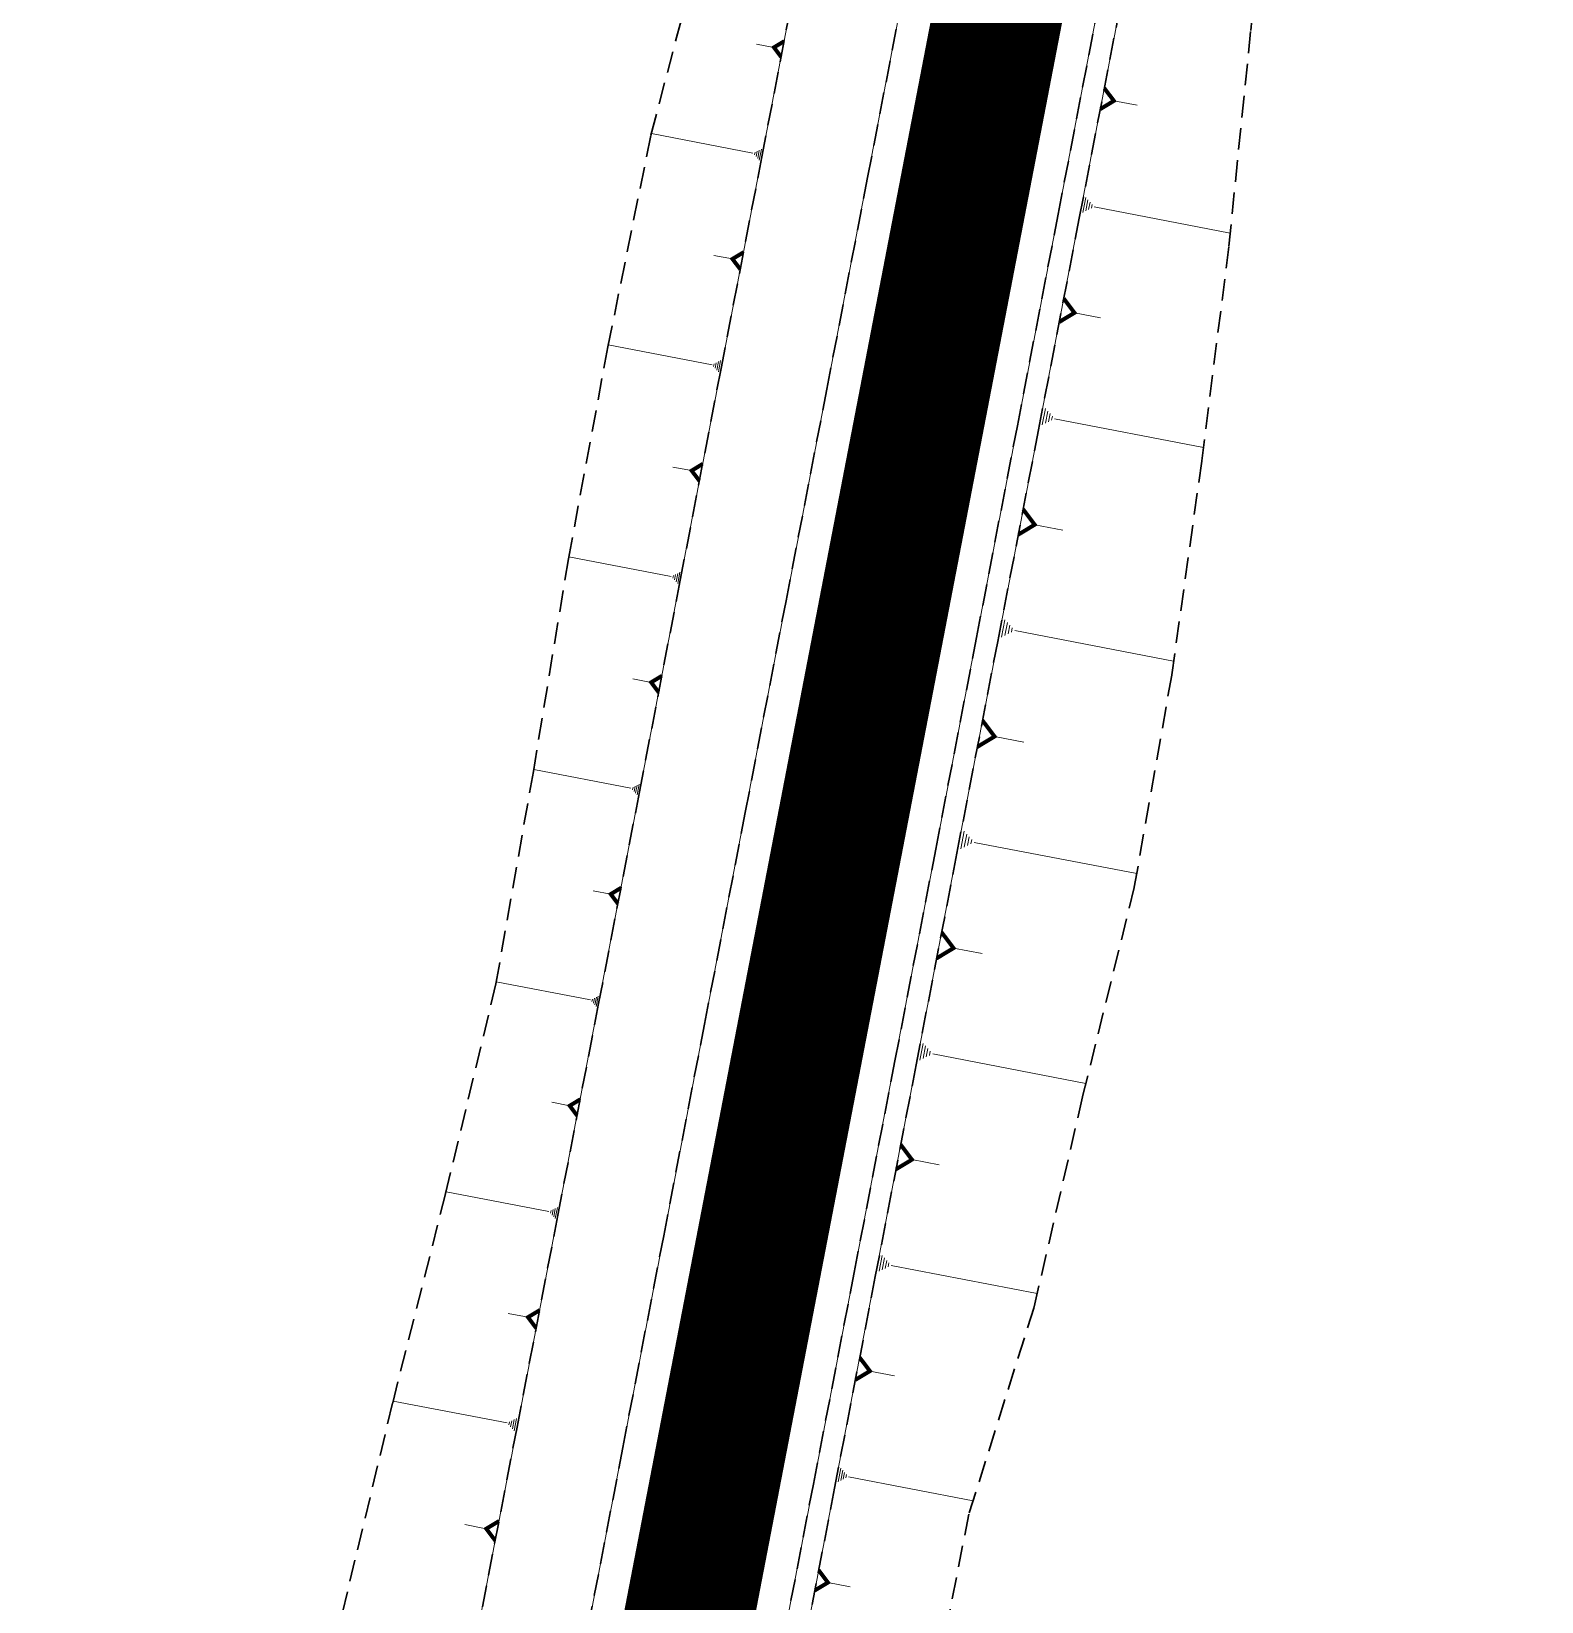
# Model space of a CAD drawing. Header units: metres. Extents: x 544752 to 548977, y 1840603 to 1844608.
# Drawn here: x 547357.07 to 547392.1, y 1842484.05 to 1842520.47 of the extents above; entities that cross this region are included whole.
import ezdxf

# ---------------------------------------------------------------- set-up
doc = ezdxf.new("R2010")
doc.units = ezdxf.units.M
doc.header["$MEASUREMENT"] = 0
doc.linetypes.add('ACAD_ISO02W100', pattern=[15, 12, -3])
doc.linetypes.add('Anordnung Grundriss$0$GESTRICHELT', pattern=[0.75, 0.5, -0.25])
doc.layers.add('C-ROAD', color=7, linetype='Continuous')
doc.layers.add('C-ROAD-CORR', color=5, linetype='Continuous', lineweight=0)
doc.layers.add('C-TOPO-FEAT', color=94, linetype='Continuous', lineweight=5)

msp = doc.modelspace()

# ---------------------------------------------------------------- linework, layer by layer
at = {"layer": 'C-ROAD', "color": 1, "linetype": 'ACAD_ISO02W100', "lineweight": 60, "ltscale": 0.1, "const_width": 3, "flags": 128}
msp.add_lwpolyline([(547387.8667306183, 1842564.354463084), (547358.5668576545, 1842412.333396265)], dxfattribs=at)
at = {"layer": 'C-ROAD-CORR', "color": 160, "linetype": 'Continuous'}
for p, q in [((547374.2914627321, 1842520.096777135, 521.1108699495368), (547373.8897901139, 1842520.174193752, 520.83815990827)), ((547382.1762165597, 1842518.857162198, 521.1665546512589), (547382.7132034159, 1842518.753665709, 520.801974888971)), ((547373.8047363027, 1842517.644576272, 520.9060597497426), (547371.447130871, 1842518.098970792, 519.3053963107401)), ((547373.8413439855, 1842517.604233254, 520.9351138464234), (547373.8537157514, 1842517.668423603, 520.9351138464234)), ((547373.8779516683, 1842517.563890236, 520.9641679431043), (547373.9026952002, 1842517.692270933, 520.9641679431043)), ((547373.914559351, 1842517.523547217, 520.9932220397851), (547373.951674649, 1842517.716118263, 520.9932220397851)), ((547373.9511670339, 1842517.483204199, 521.022276136466), (547374.0006540978, 1842517.739965594, 521.022276136466)), ((547381.5255155284, 1842516.614600243, 521.1139953939917), (547381.4593460942, 1842516.271283123, 521.1139953939917)), ((547381.5744638691, 1842516.560657364, 521.0751469961909), (547381.5248367934, 1842516.303169524, 521.0751469961909)), ((547381.6234122098, 1842516.506714485, 521.0362985983902), (547381.5903274927, 1842516.335055925, 521.0362985983902)), ((547381.6723605505, 1842516.452771606, 520.9974502005895), (547381.6558181919, 1842516.366942326, 520.9974502005895)), ((547381.7213088912, 1842516.398828727, 520.9586018027887), (547384.8736765133, 1842515.791255232, 518.8183456210985)), ((547373.329343646, 1842515.190190988, 520.7089444573421), (547372.8958852678, 1842515.273733852, 520.4146539161438)), ((547381.2621531398, 1842513.941314013, 520.7535331311793), (547381.8636878768, 1842513.825376848, 520.3451294822576)), ((547372.854171696, 1842512.735763165, 520.5119790108415), (547370.4491676944, 1842513.199293077, 518.8791349715646)), ((547372.8915153593, 1842512.694609069, 520.5416172267371), (547372.904135854, 1842512.760089935, 520.5416172267371)), ((547372.9288590227, 1842512.653454973, 520.5712554426327), (547372.9541000118, 1842512.784416705, 520.5712554426327)), ((547372.966202686, 1842512.612300877, 520.6008936585283), (547373.0040641698, 1842512.808743475, 520.6008936585283)), ((547373.0035463492, 1842512.571146781, 520.6305318744239), (547373.0540283278, 1842512.833070245, 520.6305318744239)), ((547380.5878764903, 1842511.720297862, 520.719125319802), (547380.5153880294, 1842511.344194758, 520.719125319802)), ((547380.6414992834, 1842511.661203564, 520.676566990638), (547380.5871329376, 1842511.379126235, 520.676566990638)), ((547380.6951220764, 1842511.602109265, 520.634008661474), (547380.6588778459, 1842511.414057713, 520.634008661474)), ((547380.7487448694, 1842511.543014967, 520.59145033231), (547380.7306227542, 1842511.448989191, 520.59145033231)), ((547380.8023676624, 1842511.483920669, 520.5488920031461), (547384.2557790385, 1842510.818325322, 518.2042463489896)), ((547372.3822807012, 1842510.280702986, 520.3172411231315), (547371.9472184966, 1842510.364554965, 520.021861686326)), ((547380.3399715713, 1842509.027030483, 520.3460233150223), (547380.9897803379, 1842508.901789194, 519.9048446848242)), ((547371.9104535975, 1842507.825630492, 520.1225466135361), (547369.5334893059, 1842508.283756154, 518.5087397456377)), ((547371.9473618747, 1842507.784956207, 520.1518392803274), (547371.9598352282, 1842507.849673639, 520.1518392803274)), ((547371.9842701518, 1842507.744281923, 520.1811319471187), (547372.0092168589, 1842507.873716785, 520.1811319471187)), ((547372.021178429, 1842507.703607639, 520.21042461391), (547372.0585984895, 1842507.897759931, 520.21042461391)), ((547372.0580867062, 1842507.662933354, 520.2397172807014), (547372.1079801201, 1842507.921803078, 520.2397172807014)), ((547379.6482684988, 1842506.822493168, 520.3251022787534), (547379.57090374, 1842506.421089613, 520.3251022787534)), ((547379.7054984963, 1842506.759423597, 520.2796810513677), (547379.6474749274, 1842506.458370931, 520.2796810513677)), ((547379.7627284939, 1842506.696354026, 520.2342598239819), (547379.7240461146, 1842506.495652249, 520.2342598239819)), ((547379.8199584915, 1842506.633284456, 520.1888385965962), (547379.8006173018, 1842506.532933567, 520.1888385965962)), ((547379.8771884891, 1842506.570214885, 520.1434173692104), (547383.5629108014, 1842505.859844948, 517.6410474339203)), ((547371.4427090188, 1842505.369771151, 519.9306238774635), (547371.0210601679, 1842505.451037899, 519.6443512506797)), ((547379.4082201691, 1842504.114591402, 519.9450108046079), (547380.0871190265, 1842503.983743417, 519.4840818615525)), ((547370.9750439408, 1842502.913896486, 519.7387551172014), (547368.7176659585, 1842503.348973608, 518.206139711833)), ((547371.0100953433, 1842502.875268546, 519.7665740546977), (547371.021941156, 1842502.93673001, 519.7665740546977)), ((547371.045146746, 1842502.836640606, 519.7943929921939), (547371.0688383711, 1842502.959563533, 519.7943929921939)), ((547371.0801981485, 1842502.798012666, 519.8222119296902), (547371.1157355863, 1842502.982397056, 519.8222119296902)), ((547371.115249551, 1842502.759384726, 519.8500308671864), (547371.1626328015, 1842503.005230579, 519.8500308671864)), ((547378.7043443163, 1842501.91701097, 519.9329360399382), (547378.6252659011, 1842501.506716186, 519.9329360399382)), ((547378.7628419782, 1842501.852544386, 519.8865087165482), (547378.7035331669, 1842501.544823299, 519.8865087165482)), ((547378.8213396402, 1842501.788077802, 519.8400813931581), (547378.7818004327, 1842501.582930411, 519.8400813931581)), ((547378.8798373023, 1842501.723611219, 519.7936540697681), (547378.8600676984, 1842501.621037523, 519.7936540697681)), ((547378.9383349642, 1842501.659144635, 519.747226746378), (547382.7056973092, 1842500.933039757, 517.1894284455676)), ((547370.5052629168, 1842500.458429641, 519.5454497648698), (547370.1012884127, 1842500.536289913, 519.2711768902893)), ((547378.45646248, 1842499.206008244, 519.5575812846408), (547379.124346304, 1842499.077283248, 519.1041308453763)), ((547370.035440688, 1842498.002970736, 519.352116437224), (547367.851441861, 1842498.423905081, 517.8693207894512)), ((547370.0693526969, 1842497.96559845, 519.3790310821505), (547370.0808134452, 1842498.025062024, 519.3790310821505)), ((547370.1032647057, 1842497.928226164, 519.405945727077), (547370.1261862023, 1842498.047153313, 519.405945727077)), ((547370.1371767146, 1842497.890853878, 519.4328603720035), (547370.1715589594, 1842498.069244601, 519.4328603720035)), ((547370.1710887235, 1842497.853481591, 519.4597750169299), (547370.2169317165, 1842498.091335889, 519.4597750169299)), ((547377.7520024807, 1842496.996555717, 519.5443910302549), (547377.6773783516, 1842496.609371796, 519.5443910302549)), ((547377.8072051179, 1842496.935720372, 519.5005788400069), (547377.7512370212, 1842496.645332432, 519.5005788400069)), ((547377.8624077552, 1842496.874885027, 519.456766649759), (547377.8250956907, 1842496.681293067, 519.456766649759)), ((547377.9176103924, 1842496.814049683, 519.412954459511), (547377.8989543603, 1842496.717253702, 519.412954459511)), ((547377.9728130298, 1842496.753214338, 519.369142269263), (547381.5279694279, 1842496.068009102, 516.9554182466823)), ((547369.5532793328, 1842495.549890021, 519.1504056310177), (547369.1378369606, 1842495.62996056, 518.8683468067877)), ((547377.4918532535, 1842494.299902035, 519.1788771373725), (547378.1229595173, 1842494.178265385, 518.7503963114297)), ((547369.0708776929, 1842493.096855617, 518.9485316869456), (547366.6852389913, 1842493.556653146, 517.3288354489725)), ((547369.1079206619, 1842493.056032897, 518.9779312533657), (547369.1204395351, 1842493.120986506, 518.9779312533657)), ((547369.1449636308, 1842493.015210178, 519.0073308197858), (547369.1700013775, 1842493.145117394, 519.0073308197858)), ((547369.1820065998, 1842492.974387458, 519.0367303862059), (547369.2195632197, 1842493.169248283, 519.0367303862059)), ((547369.2190495688, 1842492.933564738, 519.066129952626), (547369.269125062, 1842493.193379172, 519.066129952626)), ((547376.8009235552, 1842492.078346889, 519.1553027234082), (547376.7298283288, 1842491.70947252, 519.1553027234082)), ((547376.8535157134, 1842492.020388388, 519.1135623691246), (547376.8001942936, 1842491.743732611, 519.1135623691246)), ((547376.9061078716, 1842491.962429888, 519.0718220148409), (547376.8705602584, 1842491.777992703, 519.0718220148409)), ((547376.9587000298, 1842491.904471387, 519.0300816605572), (547376.9409262232, 1842491.812252795, 519.0300816605572)), ((547377.011292188, 1842491.846512887, 518.9883413062736), (547380.3983286895, 1842491.193710343, 516.688759950585)), ((547368.586049165, 1842490.644288961, 518.745010041056), (547368.1285752257, 1842490.732460479, 518.434414468464)), ((547376.5166434216, 1842489.395838941, 518.8073701237435), (547377.0897218755, 1842489.285386316, 518.4182864727903)), ((547368.1011733775, 1842488.191731413, 518.5414563088315), (547365.457245144, 1842488.701310533, 516.7463979832175)), ((547368.1422269333, 1842488.146488879, 518.5740389223088), (547368.1561012063, 1842488.218474917, 518.5740389223088)), ((547368.1832804892, 1842488.101246344, 518.6066215357861), (547368.211029035, 1842488.245218421, 518.6066215357861)), ((547368.224334045, 1842488.056003809, 518.6392041492634), (547368.2659568639, 1842488.271961925, 518.6392041492634)), ((547368.2653876008, 1842488.010761275, 518.6717867627407), (547368.3208846927, 1842488.298705428, 518.6717867627407)), ((547375.8404179945, 1842487.143370261, 518.7702697043263), (547375.7797589338, 1842486.828643465, 518.7702697043263)), ((547375.8852900778, 1842487.093919568, 518.7346564737876), (547375.8397957823, 1842486.857874471, 518.7346564737876)), ((547375.9301621611, 1842487.044468875, 518.6990432432489), (547375.8998326308, 1842486.887105477, 518.6990432432489)), ((547375.9750342444, 1842486.995018182, 518.6634300127101), (547375.9598694793, 1842486.916336483, 518.6634300127101)), ((547376.0199063277, 1842486.945567489, 518.6278167821714), (547378.9097551047, 1842486.388590724, 516.6657941216678)), ((547367.618884691, 1842485.738675239, 518.3396590530066), (547367.1195108761, 1842485.834922356, 518.0006161422252)), ((547375.5432241528, 1842484.491430741, 518.4346474321783), (547376.0618642062, 1842484.391470334, 518.0825239765559))]:
    msp.add_line(p, q, dxfattribs=at)
at = {"layer": 'C-ROAD-CORR', "color": 5, "linetype": 'Anordnung Grundriss$0$GESTRICHELT', "lineweight": 30, "extrusion": (-0.5446758985607543, 0.1049784411651545, 0.8320502944038713), "const_width": 0.1, "elevation": -104283.1060236281}
msp.add_lwpolyline([(-1912815.06410152, 157364.3503070928), (-1912814.880163841, 157364.1050568551), (-1912814.696226163, 157364.3503070929)], dxfattribs=at)
at = {"layer": 'C-ROAD-CORR', "color": 5, "linetype": 'Anordnung Grundriss$0$GESTRICHELT', "lineweight": 30, "extrusion": (-0.5446758986276794, 0.1049784412351746, -0.8320502943512266), "const_width": 0.1, "elevation": -105154.7579374302}
msp.add_lwpolyline([(-1912814.909277707, -156792.2626770461), (-1912815.155179746, -156792.5905464306), (-1912815.401081784, -156792.2626770461)], dxfattribs=at)
at = {"layer": 'C-ROAD-CORR', "color": 5, "linetype": 'Anordnung Grundriss$0$GESTRICHELT', "lineweight": 30, "extrusion": (-0.5446758985310434, 0.1049784413311168, 0.8320502944023815), "const_width": 0.1, "elevation": -104283.4311664893}
msp.add_lwpolyline([(-1912810.078714528, 157364.1328464944), (-1912809.880221218, 157363.868188747), (-1912809.681727907, 157364.1328464945)], dxfattribs=at)
at = {"layer": 'C-ROAD-CORR', "color": 5, "linetype": 'Anordnung Grundriss$0$GESTRICHELT', "lineweight": 30, "extrusion": (-0.5446758986270543, 0.1049784411544243, -0.832050294361824), "const_width": 0.1, "elevation": -105154.4326209649}
msp.add_lwpolyline([(-1912809.879692391, -156792.4798828262), (-1912810.155152799, -156792.8471633689), (-1912810.430613206, -156792.4798828262)], dxfattribs=at)
at = {"layer": 'C-ROAD-CORR', "color": 5, "linetype": 'Anordnung Grundriss$0$GESTRICHELT', "lineweight": 30, "extrusion": (-0.5446758986111985, 0.1049784414946447, 0.8320502943292784), "const_width": 0.1, "elevation": -104283.7563740126}
msp.add_lwpolyline([(-1912805.079498452, 157363.9154389518), (-1912804.880270702, 157363.6498019526), (-1912804.681042952, 157363.9154389519)], dxfattribs=at)
at = {"layer": 'C-ROAD-CORR', "color": 5, "linetype": 'Anordnung Grundriss$0$GESTRICHELT', "lineweight": 30, "extrusion": (-0.5446758987021166, 0.1049784412424812, -0.8320502943015768), "const_width": 0.1, "elevation": -105154.1070348628}
msp.add_lwpolyline([(-1912804.857610889, -156792.6966406837), (-1912805.155177391, -156793.0933960192), (-1912805.452743893, -156792.6966406836)], dxfattribs=at)
at = {"layer": 'C-ROAD-CORR', "color": 5, "linetype": 'Anordnung Grundriss$0$GESTRICHELT', "lineweight": 30, "extrusion": (-0.5446758985412996, 0.1049784414546313, 0.832050294380084), "const_width": 0.1, "elevation": -104284.0818743634}
msp.add_lwpolyline([(-1912800.073347213, 157363.6985466733), (-1912799.880261833, 157363.4410994981), (-1912799.687176451, 157363.6985466733)], dxfattribs=at)
at = {"layer": 'C-ROAD-CORR', "color": 5, "linetype": 'Anordnung Grundriss$0$GESTRICHELT', "lineweight": 30, "extrusion": (-0.5446758986455809, 0.1049784412303344, -0.8320502943401188), "const_width": 0.1, "elevation": -105153.7815614049}
msp.add_lwpolyline([(-1912799.844289265, -156792.9136281204), (-1912800.155176973, -156793.3281450643), (-1912800.466064681, -156792.9136281204)], dxfattribs=at)
at = {"layer": 'C-ROAD-CORR', "color": 5, "linetype": 'Anordnung Grundriss$0$GESTRICHELT', "lineweight": 30, "extrusion": (-0.5446758986800063, 0.104978441427893, 0.8320502942926574), "const_width": 0.1, "elevation": -104284.4074645111}
msp.add_lwpolyline([(-1912795.065235741, 157363.4817042796), (-1912794.880243962, 157363.2350485737), (-1912794.695252183, 157363.4817042798)], dxfattribs=at)
at = {"layer": 'C-ROAD-CORR', "color": 5, "linetype": 'Anordnung Grundriss$0$GESTRICHELT', "lineweight": 30, "extrusion": (-0.544675898604277, 0.1049784413926786, -0.8320502943466744), "const_width": 0.1, "elevation": -105153.4557747682}
msp.add_lwpolyline([(-1912794.849390288, -156793.1301261637), (-1912795.155233889, -156793.5379176313), (-1912795.461077489, -156793.1301261636)], dxfattribs=at)
at = {"layer": 'C-ROAD-CORR', "color": 5, "linetype": 'Anordnung Grundriss$0$GESTRICHELT', "lineweight": 30, "extrusion": (-0.5446758987646237, 0.1049784413492056, 0.8320502942471932), "const_width": 0.1, "elevation": -104284.7331207454}
msp.add_lwpolyline([(-1912790.070455471, 157363.2649867612), (-1912789.880212217, 157363.0113290911), (-1912789.689968965, 157363.2649867613)], dxfattribs=at)
at = {"layer": 'C-ROAD-CORR', "color": 5, "linetype": 'Anordnung Grundriss$0$GESTRICHELT', "lineweight": 30, "extrusion": (-0.5446758986486826, 0.1049784413929635, -0.8320502943175697), "const_width": 0.1, "elevation": -105153.1303336232}
msp.add_lwpolyline([(-1912789.866229046, -156793.3471205647), (-1912790.155231123, -156793.7324566672), (-1912790.444233201, -156793.3471205646)], dxfattribs=at)
at = {"layer": 'C-ROAD-CORR', "color": 5, "linetype": 'Anordnung Grundriss$0$GESTRICHELT', "lineweight": 30, "extrusion": (-0.5446758985167292, 0.1049784413025148, 0.8320502944153605), "const_width": 0.1, "elevation": -104285.058535908}
msp.add_lwpolyline([(-1912785.089703321, 157363.0480387063), (-1912784.88021258, 157362.7687177189), (-1912784.67072184, 157363.0480387063)], dxfattribs=at)
at = {"layer": 'C-ROAD-CORR', "color": 5, "linetype": 'Anordnung Grundriss$0$GESTRICHELT', "lineweight": 30, "extrusion": (-0.5446758987194691, 0.1049784412743853, -0.8320502942861923), "const_width": 0.1, "elevation": -105152.8051259217}
msp.add_lwpolyline([(-1912784.892757495, -156793.5644637362), (-1912785.155186935, -156793.9143696563), (-1912785.417616375, -156793.5644637362)], dxfattribs=at)
at = {"layer": 'C-ROAD-CORR', "color": 5, "linetype": 'Anordnung Grundriss$0$GESTRICHELT', "lineweight": 30, "extrusion": (-0.5446758985912806, 0.1049784412881795, 0.8320502943683664), "const_width": 0.1, "elevation": -104285.3840680642}
msp.add_lwpolyline([(-1912780.108880911, 157362.8311341319), (-1912779.880202988, 157362.5262302342), (-1912779.651525065, 157362.8311341317)], dxfattribs=at)
at = {"layer": 'C-ROAD-CORR', "color": 5, "linetype": 'Anordnung Grundriss$0$GESTRICHELT', "lineweight": 30, "extrusion": (-0.5446758986769351, 0.1049784412974502, -0.8320502943111256), "const_width": 0.1, "elevation": -105152.4795952437}
msp.add_lwpolyline([(-1912779.917696884, -156793.7813569933), (-1912780.155197384, -156794.0980243254), (-1912780.392697882, -156793.7813569934)], dxfattribs=at)
at = {"layer": 'C-ROAD-CORR', "color": 11, "linetype": 'Anordnung Grundriss$0$GESTRICHELT', "lineweight": 30}
for points in [[(547381.01372962, 1842562.034700951, 524.8284341113713), (547380.2407120789, 1842557.091668202, 524.3526466604815), (547379.3452277771, 1842552.172239159, 523.7937121046598), (547378.3417117958, 1842547.273631667, 523.1614309416069), (547377.3297985516, 1842542.376642627, 522.5234485735809), (547376.3211201383, 1842537.479030119, 521.8876624490192), (547375.3285006933, 1842532.578322477, 521.2627793378226), (547374.9533582537, 1842530.79618235, 521.0259420332226), (547374.0724484381, 1842527.728387718, 520.5876354212146), (547372.7080181157, 1842522.899341272, 519.9125663069751), (547371.4349723827, 1842518.052681761, 519.2995414896014), (547370.4396617733, 1842513.152492802, 518.875081073998), (547369.5247512626, 1842508.236807881, 518.5052071880896), (547368.7098833933, 1842503.301841181, 518.2032558628392), (547367.8431640777, 1842498.3768681, 517.8661007190593), (547366.6740733468, 1842493.510172759, 517.3236547053709), (547365.4455115084, 1842488.654939618, 516.740831609906), (547364.2803468185, 1842483.787487589, 516.2010511273035)], [(547382.5260325903, 1842561.743226316, 525.8551911932183), (547381.5797697081, 1842556.833584114, 525.261781226031), (547380.633506826, 1842551.923941911, 524.6683712588435), (547379.6872439438, 1842547.014299708, 524.0749612916562), (547378.7409810617, 1842542.104657506, 523.4815513244688), (547377.7947181795, 1842537.195015303, 522.8881413572815), (547376.8484552974, 1842532.2853731, 522.2947313900941), (547376.5038394615, 1842530.497349409, 522.0786196988122), (547375.9021924152, 1842527.375730898, 521.8299146624126), (547374.9559295331, 1842522.466088695, 521.4387545195921), (547374.0096666509, 1842517.556446492, 521.0475943767714), (547373.0634037688, 1842512.64680429, 520.6564342339508), (547372.1171408866, 1842507.737162087, 520.2652740911301), (547371.1708780045, 1842502.827519885, 519.8741139483094), (547370.2246151223, 1842497.917877682, 519.4829538054888), (547369.2783522402, 1842493.008235479, 519.0917936626681), (547368.3320893581, 1842488.098593277, 518.7006335198475), (547367.3858264759, 1842483.188951074, 518.3094733770268)], [(547389.8904958942, 1842560.323831993, 525.9351911932183), (547388.944233012, 1842555.41418979, 525.341781226031), (547387.99797013, 1842550.504547588, 524.7483712588436), (547387.0517072477, 1842545.594905385, 524.1549612916563), (547386.1054443656, 1842540.685263182, 523.5615513244688), (547385.1591814834, 1842535.77562098, 522.9681413572815), (547384.2129186013, 1842530.865978777, 522.3747313900941), (547383.8683027654, 1842529.077955086, 522.1586196988122), (547383.2666557191, 1842525.956336574, 521.9099146624127), (547382.320392837, 1842521.046694372, 521.5187545195921), (547381.3741299548, 1842516.137052169, 521.1275943767714), (547380.4278670728, 1842511.227409967, 520.7364342339508), (547379.4816041905, 1842506.317767764, 520.3452740911301), (547378.5353413085, 1842501.408125561, 519.9541139483094), (547377.5890784262, 1842496.498483359, 519.5629538054889), (547376.6428155442, 1842491.588841156, 519.1717936626682), (547375.6965526621, 1842486.679198953, 518.7806335198476), (547374.7502897799, 1842481.769556751, 518.3894733770269)], [(547392.0976545286, 1842559.898433928, 524.4366715162141), (547390.9729062346, 1842555.02319222, 523.9644417385315), (547389.8098020137, 1842550.155343065, 523.5182531844333), (547388.655415621, 1842545.285813674, 523.0661457818862), (547387.7280382083, 1842540.372531569, 522.4599137877133), (547386.9787739652, 1842535.424920714, 521.7327543327508), (547386.2951273627, 1842530.464663002, 520.9610446926368), (547386.0499021172, 1842528.657483205, 520.6774531414251), (547385.8206060176, 1842525.464099407, 520.1759456051411), (547385.3490889182, 1842520.462956787, 519.4624634118122), (547384.8408710114, 1842515.468887719, 518.7738987214327), (547384.2154051743, 1842510.497416502, 518.1649378836657), (547383.5178858815, 1842505.539832552, 517.6048967382079), (547382.6496528023, 1842500.615151228, 517.1607593452969), (547381.4505684476, 1842495.754236726, 516.9412488271465), (547380.3257196177, 1842490.879014395, 516.6713371314511), (547378.8120474593, 1842486.078732165, 516.665411630137), (547377.8518950326, 1842481.171766972, 516.2836816005599)]]:
    msp.add_polyline3d(points, dxfattribs=at)
at = {"layer": 'C-ROAD-CORR', "color": 92, "linetype": 'Anordnung Grundriss$0$GESTRICHELT', "lineweight": 30}
for points in [[(547381.01372962, 1842562.034700951, 524.8284341113713), (547380.2407120789, 1842557.091668202, 524.3526466604815), (547379.3452277771, 1842552.172239159, 523.7937121046598), (547378.3417117958, 1842547.273631667, 523.1614309416069), (547377.3297985516, 1842542.376642627, 522.5234485735809), (547376.3211201383, 1842537.479030119, 521.8876624490192), (547375.3285006933, 1842532.578322477, 521.2627793378226), (547374.9533582537, 1842530.79618235, 521.0259420332226), (547374.0724484381, 1842527.728387718, 520.5876354212146), (547372.7080181157, 1842522.899341272, 519.9125663069751), (547371.4349723827, 1842518.052681761, 519.2995414896014), (547370.4396617733, 1842513.152492802, 518.875081073998), (547369.5247512626, 1842508.236807881, 518.5052071880896), (547368.7098833933, 1842503.301841181, 518.2032558628392), (547367.8431640777, 1842498.3768681, 517.8661007190593), (547366.6740733468, 1842493.510172759, 517.3236547053709), (547365.4455115084, 1842488.654939618, 516.740831609906), (547364.2803468185, 1842483.787487589, 516.2010511273035)], [(547382.5260325903, 1842561.743226316, 525.8551911932183), (547381.5797697081, 1842556.833584114, 525.261781226031), (547380.633506826, 1842551.923941911, 524.6683712588435), (547379.6872439438, 1842547.014299708, 524.0749612916562), (547378.7409810617, 1842542.104657506, 523.4815513244688), (547377.7947181795, 1842537.195015303, 522.8881413572815), (547376.8484552974, 1842532.2853731, 522.2947313900941), (547376.5038394615, 1842530.497349409, 522.0786196988122), (547375.9021924152, 1842527.375730898, 521.8299146624126), (547374.9559295331, 1842522.466088695, 521.4387545195921), (547374.0096666509, 1842517.556446492, 521.0475943767714), (547373.0634037688, 1842512.64680429, 520.6564342339508), (547372.1171408866, 1842507.737162087, 520.2652740911301), (547371.1708780045, 1842502.827519885, 519.8741139483094), (547370.2246151223, 1842497.917877682, 519.4829538054888), (547369.2783522402, 1842493.008235479, 519.0917936626681), (547368.3320893581, 1842488.098593277, 518.7006335198475), (547367.3858264759, 1842483.188951074, 518.3094733770268)], [(547389.8904958942, 1842560.323831993, 525.9351911932183), (547388.944233012, 1842555.41418979, 525.341781226031), (547387.99797013, 1842550.504547588, 524.7483712588436), (547387.0517072477, 1842545.594905385, 524.1549612916563), (547386.1054443656, 1842540.685263182, 523.5615513244688), (547385.1591814834, 1842535.77562098, 522.9681413572815), (547384.2129186013, 1842530.865978777, 522.3747313900941), (547383.8683027654, 1842529.077955086, 522.1586196988122), (547383.2666557191, 1842525.956336574, 521.9099146624127), (547382.320392837, 1842521.046694372, 521.5187545195921), (547381.3741299548, 1842516.137052169, 521.1275943767714), (547380.4278670728, 1842511.227409967, 520.7364342339508), (547379.4816041905, 1842506.317767764, 520.3452740911301), (547378.5353413085, 1842501.408125561, 519.9541139483094), (547377.5890784262, 1842496.498483359, 519.5629538054889), (547376.6428155442, 1842491.588841156, 519.1717936626682), (547375.6965526621, 1842486.679198953, 518.7806335198476), (547374.7502897799, 1842481.769556751, 518.3894733770269)], [(547392.0976545286, 1842559.898433928, 524.4366715162141), (547390.9729062346, 1842555.02319222, 523.9644417385315), (547389.8098020137, 1842550.155343065, 523.5182531844333), (547388.655415621, 1842545.285813674, 523.0661457818862), (547387.7280382083, 1842540.372531569, 522.4599137877133), (547386.9787739652, 1842535.424920714, 521.7327543327508), (547386.2951273627, 1842530.464663002, 520.9610446926368), (547386.0499021172, 1842528.657483205, 520.6774531414251), (547385.8206060176, 1842525.464099407, 520.1759456051411), (547385.3490889182, 1842520.462956787, 519.4624634118122), (547384.8408710114, 1842515.468887719, 518.7738987214327), (547384.2154051743, 1842510.497416502, 518.1649378836657), (547383.5178858815, 1842505.539832552, 517.6048967382079), (547382.6496528023, 1842500.615151228, 517.1607593452969), (547381.4505684476, 1842495.754236726, 516.9412488271465), (547380.3257196177, 1842490.879014395, 516.6713371314511), (547378.8120474593, 1842486.078732165, 516.665411630137), (547377.8518950326, 1842481.171766972, 516.2836816005599)]]:
    msp.add_polyline3d(points, dxfattribs=at)
at = {"layer": 'C-ROAD-CORR', "color": 5, "linetype": 'Anordnung Grundriss$0$GESTRICHELT', "lineweight": 30}
for points in [[(547384.9808536916, 1842561.270094875, 525.9551911932183), (547384.0345908094, 1842556.360452672, 525.361781226031), (547383.0883279273, 1842551.45081047, 524.7683712588436), (547382.1420650451, 1842546.541168267, 524.1749612916562), (547381.195802163, 1842541.631526065, 523.5815513244688), (547380.2495392808, 1842536.721883862, 522.9881413572815), (547379.3032763987, 1842531.812241659, 522.3947313900941), (547378.9586605628, 1842530.024217968, 522.1786196988122), (547378.3570135165, 1842526.902599457, 521.9299146624127), (547377.4107506344, 1842521.992957254, 521.5387545195921), (547376.4644877522, 1842517.083315051, 521.1475943767714), (547375.5182248701, 1842512.173672849, 520.7564342339508), (547374.5719619879, 1842507.264030646, 520.3652740911301), (547373.6256991058, 1842502.354388444, 519.9741139483094), (547372.6794362236, 1842497.444746241, 519.5829538054888), (547371.7331733415, 1842492.535104038, 519.1917936626681), (547370.7869104594, 1842487.625461836, 518.8006335198476), (547369.8406475772, 1842482.715819633, 518.4094733770269)], [(547389.399531674, 1842560.418458281, 525.9551911932183), (547388.4532687918, 1842555.508816078, 525.361781226031), (547387.5070059097, 1842550.599173876, 524.7683712588436), (547386.5607430275, 1842545.689531673, 524.1749612916562), (547385.6144801454, 1842540.77988947, 523.5815513244688), (547384.6682172632, 1842535.870247268, 522.9881413572815), (547383.7219543811, 1842530.960605065, 522.3947313900941), (547383.3773385452, 1842529.172581374, 522.1786196988122), (547382.7756914989, 1842526.050962863, 521.9299146624127), (547381.8294286168, 1842521.14132066, 521.5387545195921), (547380.8831657346, 1842516.231678457, 521.1475943767714), (547379.9369028525, 1842511.322036255, 520.7564342339508), (547378.9906399703, 1842506.412394052, 520.3652740911301), (547378.0443770882, 1842501.502751849, 519.9741139483094), (547377.098114206, 1842496.593109647, 519.5829538054888), (547376.1518513239, 1842491.683467444, 519.1917936626681), (547375.2055884418, 1842486.773825241, 518.8006335198476), (547374.2593255596, 1842481.864183039, 518.4094733770269)]]:
    msp.add_polyline3d(points, dxfattribs=at)
at = {"layer": 'C-ROAD-CORR', "color": 160, "linetype": 'Anordnung Grundriss$0$GESTRICHELT', "lineweight": 30}
for points in [[(547384.9808536916, 1842561.270094875, 525.8051911932183), (547384.0345908094, 1842556.360452672, 525.211781226031), (547383.0883279273, 1842551.45081047, 524.6183712588436), (547382.1420650451, 1842546.541168267, 524.0249612916563), (547381.195802163, 1842541.631526065, 523.4315513244688), (547380.2495392808, 1842536.721883862, 522.8381413572815), (547379.3032763987, 1842531.812241659, 522.2447313900941), (547378.9586605628, 1842530.024217968, 522.0286196988122), (547378.3570135165, 1842526.902599457, 521.7799146624127), (547377.4107506344, 1842521.992957254, 521.3887545195921), (547376.4644877522, 1842517.083315051, 520.9975943767714), (547375.5182248701, 1842512.173672849, 520.6064342339508), (547374.5719619879, 1842507.264030646, 520.2152740911301), (547373.6256991058, 1842502.354388444, 519.8241139483094), (547372.6794362236, 1842497.444746241, 519.4329538054889), (547371.7331733415, 1842492.535104038, 519.0417936626682), (547370.7869104594, 1842487.625461836, 518.6506335198476), (547369.8406475772, 1842482.715819633, 518.2594733770269)], [(547389.399531674, 1842560.418458281, 525.8051911932183), (547388.4532687918, 1842555.508816078, 525.211781226031), (547387.5070059097, 1842550.599173876, 524.6183712588436), (547386.5607430275, 1842545.689531673, 524.0249612916563), (547385.6144801454, 1842540.77988947, 523.4315513244688), (547384.6682172632, 1842535.870247268, 522.8381413572815), (547383.7219543811, 1842530.960605065, 522.2447313900941), (547383.3773385452, 1842529.172581374, 522.0286196988122), (547382.7756914989, 1842526.050962863, 521.7799146624127), (547381.8294286168, 1842521.14132066, 521.3887545195921), (547380.8831657346, 1842516.231678457, 520.9975943767714), (547379.9369028525, 1842511.322036255, 520.6064342339508), (547378.9906399703, 1842506.412394052, 520.2152740911301), (547378.0443770882, 1842501.502751849, 519.8241139483094), (547377.098114206, 1842496.593109647, 519.4329538054889), (547376.1518513239, 1842491.683467444, 519.0417936626682), (547375.2055884418, 1842486.773825241, 518.6506335198476), (547374.2593255596, 1842481.864183039, 518.2594733770269)]]:
    msp.add_polyline3d(points, dxfattribs=at)
at = {"layer": 'C-ROAD-CORR', "color": 150, "linetype": 'Anordnung Grundriss$0$GESTRICHELT', "lineweight": 30}
msp.add_polyline3d([(547387.1901926828, 1842560.844276578, 526.0226911932183), (547386.2439298006, 1842555.934634375, 525.429281226031), (547385.2976669185, 1842551.024992173, 524.8358712588436), (547384.3514040363, 1842546.11534997, 524.2424612916562), (547383.4051411542, 1842541.205707768, 523.6490513244688), (547382.458878272, 1842536.296065565, 523.0556413572815), (547381.5126153899, 1842531.386423362, 522.4622313900941), (547381.167999554, 1842529.598399671, 522.2461196988122), (547380.5663525077, 1842526.47678116, 521.9974146624127), (547379.6200896256, 1842521.567138957, 521.6062545195921), (547378.6738267434, 1842516.657496754, 521.2150943767714), (547377.7275638613, 1842511.747854552, 520.8239342339508), (547376.7813009791, 1842506.838212349, 520.4327740911301), (547375.835038097, 1842501.928570146, 520.0416139483094), (547374.8887752148, 1842497.018927944, 519.6504538054888), (547373.9425123327, 1842492.109285741, 519.2592936626681), (547372.9962494506, 1842487.199643539, 518.8681335198476), (547372.0499865684, 1842482.290001336, 518.4769733770269)], dxfattribs=at)
msp.add_polyline3d([(547387.1901926828, 1842560.844276578, 526.0226911932183), (547386.2439298006, 1842555.934634375, 525.429281226031), (547385.2976669185, 1842551.024992173, 524.8358712588436), (547384.3514040363, 1842546.11534997, 524.2424612916562), (547383.4051411542, 1842541.205707768, 523.6490513244688), (547382.458878272, 1842536.296065565, 523.0556413572815), (547381.5126153899, 1842531.386423362, 522.4622313900941), (547381.167999554, 1842529.598399671, 522.2461196988122), (547380.5663525077, 1842526.47678116, 521.9974146624127), (547379.6200896256, 1842521.567138957, 521.6062545195921), (547378.6738267434, 1842516.657496754, 521.2150943767714), (547377.7275638613, 1842511.747854552, 520.8239342339508), (547376.7813009791, 1842506.838212349, 520.4327740911301), (547375.835038097, 1842501.928570146, 520.0416139483094), (547374.8887752148, 1842497.018927944, 519.6504538054888), (547373.9425123327, 1842492.109285741, 519.2592936626681), (547372.9962494506, 1842487.199643539, 518.8681335198476), (547372.0499865684, 1842482.290001336, 518.4769733770269)], dxfattribs=at)
at = {"layer": 'C-TOPO-FEAT', "color": 94, "linetype": 'Continuous', "lineweight": 0, "ltscale": 2}
for points in [[(547382.5260325903, 1842561.743226316, 525.8551911932183), (547381.5797697081, 1842556.833584114, 525.261781226031), (547380.633506826, 1842551.923941911, 524.6683712588435), (547379.6872439438, 1842547.014299708, 524.0749612916562), (547378.7409810617, 1842542.104657506, 523.4815513244688), (547377.7947181795, 1842537.195015303, 522.8881413572815), (547376.8484552974, 1842532.2853731, 522.2947313900941), (547376.5038394615, 1842530.497349409, 522.0786196988122), (547375.9021924152, 1842527.375730898, 521.8299146624126), (547374.9559295331, 1842522.466088695, 521.4387545195921), (547374.0096666509, 1842517.556446492, 521.0475943767714), (547373.0634037688, 1842512.64680429, 520.6564342339508), (547372.1171408866, 1842507.737162087, 520.2652740911301), (547371.1708780045, 1842502.827519885, 519.8741139483094), (547370.2246151223, 1842497.917877682, 519.4829538054888), (547369.2783522402, 1842493.008235479, 519.0917936626681), (547368.3320893581, 1842488.098593277, 518.7006335198475), (547367.3858264759, 1842483.188951074, 518.3094733770268)], [(547384.9808536916, 1842561.270094875, 525.5051911932183), (547384.0345908094, 1842556.360452672, 524.9117812260309), (547383.0883279273, 1842551.45081047, 524.3183712588435), (547382.1420650451, 1842546.541168267, 523.7249612916562), (547381.195802163, 1842541.631526065, 523.1315513244688), (547380.2495392808, 1842536.721883862, 522.5381413572815), (547379.3032763987, 1842531.812241659, 521.944731390094), (547378.9586605628, 1842530.024217968, 521.7286196988122), (547378.3570135165, 1842526.902599457, 521.4799146624126), (547377.4107506344, 1842521.992957254, 521.088754519592), (547376.4644877522, 1842517.083315051, 520.6975943767713), (547375.5182248701, 1842512.173672849, 520.3064342339508), (547374.5719619879, 1842507.264030646, 519.9152740911301), (547373.6256991058, 1842502.354388444, 519.5241139483094), (547372.6794362236, 1842497.444746241, 519.1329538054888), (547371.7331733415, 1842492.535104038, 518.7417936626681), (547370.7869104594, 1842487.625461836, 518.3506335198475), (547369.8406475772, 1842482.715819633, 517.9594733770268)], [(547387.1901926828, 1842560.844276578, 525.8726911932183), (547386.2439298006, 1842555.934634375, 525.279281226031), (547385.2976669185, 1842551.024992173, 524.6858712588436), (547384.3514040363, 1842546.11534997, 524.0924612916563), (547383.4051411542, 1842541.205707768, 523.4990513244688), (547382.458878272, 1842536.296065565, 522.9056413572815), (547381.5126153899, 1842531.386423362, 522.3122313900941), (547381.167999554, 1842529.598399671, 522.0961196988122), (547380.5663525077, 1842526.47678116, 521.8474146624127), (547379.6200896256, 1842521.567138957, 521.4562545195921), (547378.6738267434, 1842516.657496754, 521.0650943767714), (547377.7275638613, 1842511.747854552, 520.6739342339508), (547376.7813009791, 1842506.838212349, 520.2827740911301), (547375.835038097, 1842501.928570146, 519.8916139483094), (547374.8887752148, 1842497.018927944, 519.5004538054889), (547373.9425123327, 1842492.109285741, 519.1092936626682), (547372.9962494506, 1842487.199643539, 518.7181335198476), (547372.0499865684, 1842482.290001336, 518.3269733770269)], [(547387.1901926828, 1842560.844276578, 525.8726911932183), (547386.2439298006, 1842555.934634375, 525.279281226031), (547385.2976669185, 1842551.024992173, 524.6858712588436), (547384.3514040363, 1842546.11534997, 524.0924612916563), (547383.4051411542, 1842541.205707768, 523.4990513244688), (547382.458878272, 1842536.296065565, 522.9056413572815), (547381.5126153899, 1842531.386423362, 522.3122313900941), (547381.167999554, 1842529.598399671, 522.0961196988122), (547380.5663525077, 1842526.47678116, 521.8474146624127), (547379.6200896256, 1842521.567138957, 521.4562545195921), (547378.6738267434, 1842516.657496754, 521.0650943767714), (547377.7275638613, 1842511.747854552, 520.6739342339508), (547376.7813009791, 1842506.838212349, 520.2827740911301), (547375.835038097, 1842501.928570146, 519.8916139483094), (547374.8887752148, 1842497.018927944, 519.5004538054889), (547373.9425123327, 1842492.109285741, 519.1092936626682), (547372.9962494506, 1842487.199643539, 518.7181335198476), (547372.0499865684, 1842482.290001336, 518.3269733770269)], [(547387.1901926828, 1842560.844276578, 525.5726911932182), (547386.2439298006, 1842555.934634375, 524.9792812260309), (547385.2976669185, 1842551.024992173, 524.3858712588435), (547384.3514040363, 1842546.11534997, 523.7924612916562), (547383.4051411542, 1842541.205707768, 523.1990513244688), (547382.458878272, 1842536.296065565, 522.6056413572815), (547381.5126153899, 1842531.386423362, 522.012231390094), (547381.167999554, 1842529.598399671, 521.7961196988122), (547380.5663525077, 1842526.47678116, 521.5474146624126), (547379.6200896256, 1842521.567138957, 521.156254519592), (547378.6738267434, 1842516.657496754, 520.7650943767713), (547377.7275638613, 1842511.747854552, 520.3739342339508), (547376.7813009791, 1842506.838212349, 519.9827740911301), (547375.835038097, 1842501.928570146, 519.5916139483094), (547374.8887752148, 1842497.018927944, 519.2004538054888), (547373.9425123327, 1842492.109285741, 518.8092936626681), (547372.9962494506, 1842487.199643539, 518.4181335198475), (547372.0499865684, 1842482.290001336, 518.0269733770268)], [(547387.1901926828, 1842560.844276578, 525.5726911932182), (547386.2439298006, 1842555.934634375, 524.9792812260309), (547385.2976669185, 1842551.024992173, 524.3858712588435), (547384.3514040363, 1842546.11534997, 523.7924612916562), (547383.4051411542, 1842541.205707768, 523.1990513244688), (547382.458878272, 1842536.296065565, 522.6056413572815), (547381.5126153899, 1842531.386423362, 522.012231390094), (547381.167999554, 1842529.598399671, 521.7961196988122), (547380.5663525077, 1842526.47678116, 521.5474146624126), (547379.6200896256, 1842521.567138957, 521.156254519592), (547378.6738267434, 1842516.657496754, 520.7650943767713), (547377.7275638613, 1842511.747854552, 520.3739342339508), (547376.7813009791, 1842506.838212349, 519.9827740911301), (547375.835038097, 1842501.928570146, 519.5916139483094), (547374.8887752148, 1842497.018927944, 519.2004538054888), (547373.9425123327, 1842492.109285741, 518.8092936626681), (547372.9962494506, 1842487.199643539, 518.4181335198475), (547372.0499865684, 1842482.290001336, 518.0269733770268)], [(547389.399531674, 1842560.418458281, 525.5051911932183), (547388.4532687918, 1842555.508816078, 524.9117812260309), (547387.5070059097, 1842550.599173876, 524.3183712588435), (547386.5607430275, 1842545.689531673, 523.7249612916562), (547385.6144801454, 1842540.77988947, 523.1315513244688), (547384.6682172632, 1842535.870247268, 522.5381413572815), (547383.7219543811, 1842530.960605065, 521.944731390094), (547383.3773385452, 1842529.172581374, 521.7286196988122), (547382.7756914989, 1842526.050962863, 521.4799146624126), (547381.8294286168, 1842521.14132066, 521.088754519592), (547380.8831657346, 1842516.231678457, 520.6975943767713), (547379.9369028525, 1842511.322036255, 520.3064342339508), (547378.9906399703, 1842506.412394052, 519.9152740911301), (547378.0443770882, 1842501.502751849, 519.5241139483094), (547377.098114206, 1842496.593109647, 519.1329538054888), (547376.1518513239, 1842491.683467444, 518.7417936626681), (547375.2055884418, 1842486.773825241, 518.3506335198475), (547374.2593255596, 1842481.864183039, 517.9594733770268)], [(547389.8904958942, 1842560.323831993, 525.9351911932183), (547388.944233012, 1842555.41418979, 525.341781226031), (547387.99797013, 1842550.504547588, 524.7483712588436), (547387.0517072477, 1842545.594905385, 524.1549612916563), (547386.1054443656, 1842540.685263182, 523.5615513244688), (547385.1591814834, 1842535.77562098, 522.9681413572815), (547384.2129186013, 1842530.865978777, 522.3747313900941), (547383.8683027654, 1842529.077955086, 522.1586196988122), (547383.2666557191, 1842525.956336574, 521.9099146624127), (547382.320392837, 1842521.046694372, 521.5187545195921), (547381.3741299548, 1842516.137052169, 521.1275943767714), (547380.4278670728, 1842511.227409967, 520.7364342339508), (547379.4816041905, 1842506.317767764, 520.3452740911301), (547378.5353413085, 1842501.408125561, 519.9541139483094), (547377.5890784262, 1842496.498483359, 519.5629538054889), (547376.6428155442, 1842491.588841156, 519.1717936626682), (547375.6965526621, 1842486.679198953, 518.7806335198476), (547374.7502897799, 1842481.769556751, 518.3894733770269)]]:
    msp.add_polyline3d(points, dxfattribs=at)

doc.saveas('drawing.dxf')
